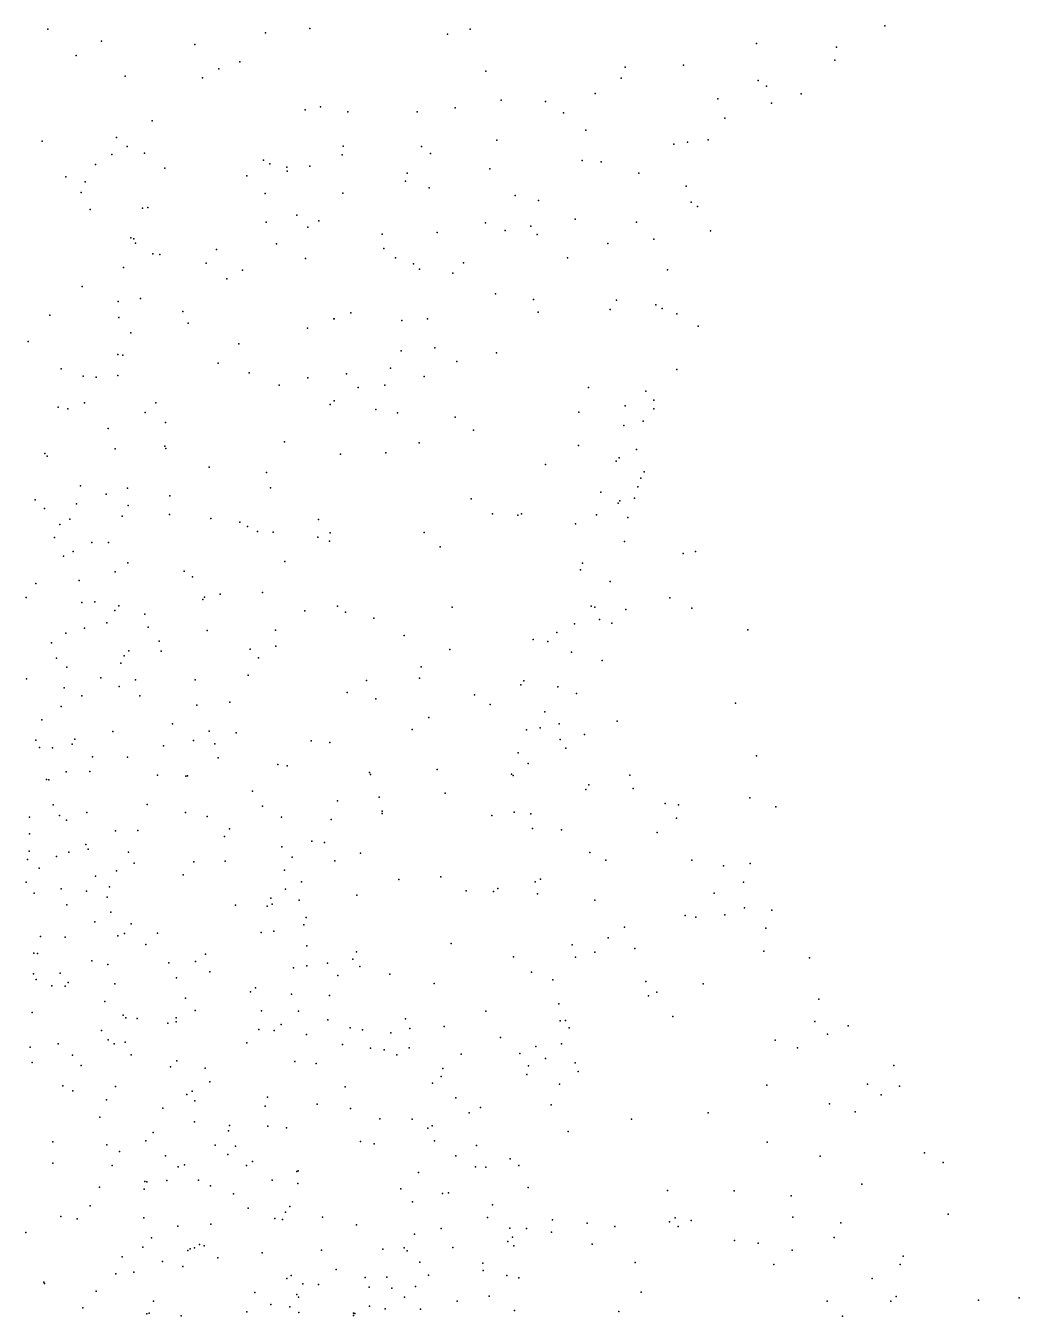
# Model space of a CAD drawing. Header units: metres. Extents: x -25 to 25, y -27.7 to 27.8.
# Drawn here: x 20.193 to 22.851, y 6.961 to 10.414 of the extents above; entities that cross this region are included whole.
import ezdxf

# ---------------------------------------------------------------- set-up
doc = ezdxf.new("R2010")
doc.units = ezdxf.units.M

msp = doc.modelspace()

# ---------------------------------------------------------------- linework, layer by layer
for p in [(20.2518, 10.4051, -11.7015), (20.8341, 10.3952, -7.0354), (20.9529, 10.4071, -9.8667), (21.3818, 10.4052, -6.6929), (22.4908, 10.4139, -13.2628), (20.3957, 10.373, -7.5958), (20.6452, 10.3638, -15.5471), (21.3216, 10.3917, -4.7455), (22.1479, 10.3667, -14.1023), (20.3284, 10.3347, -7.8927), (22.3619, 10.3571, -13.0475), (20.7099, 10.2991, -10.8066), (20.7662, 10.3173, -9.6068), (21.4242, 10.2925, -12.7479), (21.7968, 10.3029, -5.7601), (21.9522, 10.309, -12.7764), (22.3571, 10.3224, -13.461), (20.4595, 10.2794, -7.3337), (20.6662, 10.2751, -4.1631), (21.7856, 10.2735, -14.987), (22.1523, 10.2676, -12.9369), (21.7164, 10.2325, -5.5156), (22.1748, 10.2522, -13.8232), (22.2676, 10.2315, -13.2604), (20.9409, 10.1887, -12.2565), (20.9816, 10.1969, -9.8816), (21.3421, 10.1944, -15.4345), (21.4645, 10.2153, -6.515), (21.5836, 10.2112, -5.2484), (22.0447, 10.2184, -14.2378), (22.1881, 10.2072, -13.6148), (20.5316, 10.1595, -11.1569), (21.0545, 10.1838, -10.2394), (21.2399, 10.1835, -6.7155), (21.6318, 10.1806, -6.2375), (22.063, 10.167, -14.0349), (21.6917, 10.1349, -5.9942), (20.2371, 10.1053, -15.5169), (20.4363, 10.1151, -4.0783), (20.464, 10.0913, -7.5697), (21.0418, 10.0922, -15.7253), (21.2517, 10.0905, -4.498), (21.4536, 10.1078, -4.9011), (21.9271, 10.0969, -13.0531), (21.9629, 10.1024, -14.8296), (22.0187, 10.1087, -14.525), (20.4237, 10.0691, -7.8593), (20.5108, 10.0732, -7.1243), (20.8295, 10.0542, -9.6988), (21.0395, 10.0688, -4.2857), (21.2756, 10.072, -15.6067), (21.6817, 10.0539, -5.7986), (21.7321, 10.0495, -12.925), (20.38, 10.0427, -11.4396), (20.5649, 10.0334, -9.5142), (20.8457, 10.0444, -15.816), (20.8911, 10.0359, -11.1133), (20.8923, 10.025, -6.8745), (20.9531, 10.0384, -10.7147), (21.2131, 10.0193, -15.8423), (21.4345, 10.0309, -12.6798), (21.833, 10.0199, -15.0696), (20.3003, 10.0101, -8.129), (20.3522, 9.996, -11.7552), (20.7841, 10.0122, -11.3255), (21.2093, 9.9978, -12.5048), (21.2723, 9.9804, -6.5741), (21.9596, 9.9845, -13.4252), (20.3416, 9.9677, -9.4522), (20.8339, 9.9652, -4.1897), (21.0414, 9.9663, -10.9586), (21.5022, 9.9598, -5.0645), (21.565, 9.9468, -5.3605), (20.3654, 9.9221, -4.0064), (20.5053, 9.9259, -11.587), (20.5197, 9.928, -15.8507), (21.9727, 9.9418, -13.8307), (21.99, 9.9306, -14.0555), (20.8366, 9.8883, -12.199), (20.9187, 9.9072, -10.0163), (20.9775, 9.8916, -10.3437), (21.4229, 9.8871, -6.2954), (21.5445, 9.8781, -5.9724), (21.6632, 9.8963, -12.7733), (21.8271, 9.8884, -13.0739), (20.4743, 9.8463, -7.7518), (20.482, 9.8439, -7.1783), (20.9477, 9.8748, -11.4432), (21.1468, 9.8565, -4.403), (21.2935, 9.8607, -4.5811), (21.4754, 9.8666, -15.8825), (21.5615, 9.8552, -5.7487), (21.8732, 9.8426, -13.279), (22.0248, 9.8651, -14.5724), (20.4864, 9.8326, -7.4299), (20.7031, 9.8157, -16.2382), (20.8635, 9.8305, -6.7956), (21.1506, 9.8182, -12.3896), (21.7502, 9.8316, -15.2786), (20.5332, 9.8034, -9.6463), (20.5515, 9.8022, -11.9106), (20.6753, 9.779, -11.7212), (20.9415, 9.7916, -16.3619), (21.1824, 9.7929, -11.2363), (21.2307, 9.7767, -6.4656), (21.3645, 9.78, -12.4737), (21.6419, 9.7928, -15.592), (20.4542, 9.7676, -16.0355), (20.7726, 9.7597, -9.9409), (21.2464, 9.7623, -10.9815), (21.3352, 9.7519, -4.7763), (21.9094, 9.7609, -13.6043), (20.3436, 9.716, -8.0648), (20.7309, 9.7364, -12.0825), (20.4402, 9.6764, -4.0668), (20.5001, 9.6844, -6.969), (21.45, 9.6964, -5.3422), (21.5517, 9.6815, -12.5488), (21.7734, 9.6794, -12.8267), (20.2573, 9.6393, -3.8919), (20.442, 9.6338, -9.8483), (20.6134, 9.6497, -16.3411), (21.0623, 9.6458, -6.498), (21.5634, 9.6473, -16.0978), (21.7562, 9.6549, -15.4623), (21.879, 9.6672, -15.0748), (21.8959, 9.6578, -13.4133), (21.9347, 9.6433, -14.0291), (20.6273, 9.6186, -10.0577), (20.9466, 9.6052, -16.5198), (21.0173, 9.6296, -10.4311), (21.0181, 9.63, -11.604), (21.1995, 9.6256, -4.6318), (21.2675, 9.63, -12.3548), (21.9919, 9.6103, -14.5891), (20.1994, 9.5689, -8.2541), (20.4742, 9.5924, -7.4279), (20.4393, 9.5343, -16.2729), (20.4527, 9.5329, -7.6802), (20.7635, 9.5626, -11.9489), (21.1973, 9.5439, -6.1585), (21.2871, 9.5525, -5.9208), (21.4523, 9.5391, -16.3353), (20.2881, 9.4964, -8.0705), (20.7075, 9.5112, -4.2832), (21.1687, 9.4978, -10.5218), (21.3458, 9.5157, -10.8453), (20.3464, 9.4764, -10.0082), (20.3814, 9.474, -4.0252), (20.4397, 9.4784, -7.1609), (20.7907, 9.4853, -6.5136), (20.948, 9.4723, -6.3605), (21.0511, 9.4829, -4.5731), (21.2589, 9.4752, -11.515), (21.9347, 9.4944, -14.7589), (20.8707, 9.4526, -4.4316), (21.0826, 9.4464, -16.577), (21.1533, 9.452, -4.7727), (21.6988, 9.4461, -16.0792), (21.8518, 9.4359, -13.7535), (20.28, 9.3936, -16.944), (20.35, 9.4047, -17.1799), (20.5415, 9.4048, -10.1776), (21.0078, 9.4003, -12.0592), (21.0184, 9.4102, -11.8226), (21.7963, 9.397, -15.611), (21.8732, 9.4122, -14.1965), (20.3056, 9.3891, -17.4921), (20.5122, 9.3788, -6.6705), (21.1293, 9.387, -5.8876), (21.1876, 9.3786, -5.0136), (21.342, 9.3669, -11.8253), (21.6727, 9.3803, -12.5347), (21.8728, 9.389, -13.4599), (20.4139, 9.3362, -7.5163), (20.567, 9.3526, -17.2402), (21.3908, 9.3319, -11.3923), (21.7927, 9.3446, -15.1565), (21.8448, 9.3558, -14.9022), (20.5653, 9.2889, -16.5577), (20.8849, 9.3003, -6.1263), (21.2458, 9.2979, -16.594), (21.6717, 9.2912, -12.2329), (20.2438, 9.2696, -16.6697), (20.2507, 9.2622, -10.0432), (20.4327, 9.2822, -7.0696), (20.568, 9.2826, -16.9749), (21.035, 9.2674, -16.6826), (21.1565, 9.2714, -5.2279), (21.7806, 9.2577, -13.8829), (21.8269, 9.2804, -14.6239), (20.6837, 9.2327, -16.7539), (21.5834, 9.2398, -11.6128), (21.7722, 9.2491, -12.7045), (21.8471, 9.2202, -12.9892), (20.837, 9.2187, -17.2189), (21.8381, 9.2034, -13.3071), (20.3398, 9.1829, -16.4175), (20.4083, 9.1606, -7.2415), (20.4651, 9.1767, -6.6217), (20.5783, 9.1563, -6.1844), (20.8474, 9.1772, -17.499), (21.7314, 9.1663, -14.3349), (21.8302, 9.1804, -12.0773), (20.2187, 9.1459, -7.9511), (20.2432, 9.1221, -1.8655), (20.3291, 9.135, -3.8616), (20.4672, 9.1304, -10.153), (21.385, 9.1479, -10.9268), (21.7775, 9.1366, -13.5334), (21.7823, 9.1424, -11.7101), (21.8213, 9.1497, -12.3194), (20.3114, 9.0938, -18.1333), (20.4509, 9.102, -6.948), (20.5777, 9.1059, -4.3551), (20.6881, 9.0957, -4.5475), (20.7662, 9.0861, -10.2625), (20.9765, 9.0932, -5.0565), (21.4419, 9.1084, -11.1403), (21.5092, 9.1041, -11.3823), (21.5189, 9.1081, -16.4749), (21.6638, 9.0816, -16.3204), (21.72, 9.1055, -14.7436), (21.8039, 9.0983, -15.6866), (20.2844, 9.0792, -7.6819), (20.7861, 9.0737, -4.7389), (20.8132, 9.061, -5.8151), (20.8548, 9.0588, -17.6966), (21.0072, 9.0575, -17.2729), (21.2593, 9.0585, -16.6806), (20.2699, 9.0449, -1.3726), (20.3698, 9.0315, -7.4245), (20.4148, 9.031, -6.4051), (20.9747, 9.046, -10.394), (21.0053, 9.0346, -16.8109), (21.3021, 9.0199, -10.7443), (21.7951, 9.0344, -13.1719), (20.2944, 8.9948, -3.5757), (20.3204, 9.0076, -1.6191), (20.8865, 8.9808, -5.5437), (21.9518, 9.0018, -11.8016), (21.9845, 9.0071, -12.0135), (20.4324, 8.9525, -6.6273), (20.4663, 8.977, -3.7141), (20.6171, 8.9542, -3.9337), (21.6768, 8.958, -15.1215), (21.6823, 8.9764, -13.7207), (20.2202, 8.9219, -18.6531), (20.3356, 8.9292, -18.4047), (20.6395, 8.9398, -18.0827), (21.7566, 8.9265, -15.49), (20.194, 8.8837, -3.3371), (20.6668, 8.8786, -4.737), (20.6712, 8.8851, -3.5914), (20.7134, 8.8933, -5.6753), (20.8267, 8.8975, -3.8191), (21.9163, 8.8831, -11.6108), (20.3428, 8.8705, -18.8867), (20.3776, 8.8726, -6.0377), (20.4311, 8.8491, -7.1993), (20.4423, 8.8622, -10.1128), (20.5115, 8.8395, -5.7585), (20.9395, 8.8486, -3.5566), (21.0268, 8.8612, -17.6564), (21.048, 8.8448, -3.9389), (21.3338, 8.8585, -16.6566), (21.7054, 8.8612, -13.3093), (21.7152, 8.8587, -16.22), (21.7983, 8.8517, -12.8459), (21.9751, 8.8558, -12.5081), (20.4102, 8.8163, -1.7743), (20.5208, 8.805, -18.4381), (21.1239, 8.8292, -3.6557), (21.661, 8.8134, -13.5468), (21.7283, 8.8257, -13.092), (21.7608, 8.8157, -15.6687), (20.3003, 8.789, -0.9646), (20.35, 8.8018, -6.4136), (20.6785, 8.7955, -5.3244), (20.8609, 8.7968, -10.4282), (21.2055, 8.782, -10.8177), (21.5502, 8.7718, -14.2997), (21.6134, 8.7902, -14.0361), (22.1244, 8.7972, -12.024), (20.2619, 8.7628, 1.5311), (20.4689, 8.7414, -6.8919), (20.5498, 8.7677, -5.5044), (20.5552, 8.7407, -18.7663), (20.7933, 8.7459, -18.0924), (20.8623, 8.7539, -4.4823), (21.3277, 8.745, -3.8648), (21.5899, 8.7668, -15.1928), (21.6528, 8.7375, -11.3281), (20.2756, 8.7216, -6.2056), (20.4476, 8.7088, -19.2204), (20.4561, 8.7277, -3.2515), (20.8158, 8.7229, -3.2526), (21.7351, 8.7155, -16.0039), (20.3027, 8.6979, 1.2367), (20.3943, 8.6688, -6.6094), (20.7884, 8.6766, -4.7812), (21.2465, 8.6687, -11.0493), (21.2507, 8.6984, -3.2875), (20.1948, 8.6664, -2.8953), (20.2959, 8.6427, -2.185), (20.4428, 8.6461, -7.0871), (20.4864, 8.6642, -5.2851), (20.6464, 8.6638, -4.99), (21.1049, 8.6619, -17.6115), (21.517, 8.6503, -3.8198), (21.5254, 8.6614, -14.942), (21.6168, 8.6449, -13.3668), (20.3435, 8.6206, -19.4314), (20.4985, 8.6208, -0.9961), (20.7393, 8.6039, -3.0559), (21.0526, 8.63, -3.1158), (21.1293, 8.6132, -16.8046), (21.3934, 8.624, -11.2348), (21.6667, 8.6274, -15.6491), (22.0915, 8.601, -12.4892), (20.2877, 8.5929, -6.3919), (20.6504, 8.5958, -19.0572), (21.4356, 8.5977, -4.1978), (21.5816, 8.5779, -16.2738), (20.2361, 8.5565, 1.8724), (20.5858, 8.5465, -10.3078), (21.227, 8.5305, -3.0489), (21.2715, 8.5628, -4.4466), (21.533, 8.5301, -15.3193), (21.5688, 8.535, -14.271), (21.6203, 8.5465, -13.6304), (21.7747, 8.5534, -12.9616), (20.2202, 8.5022, -7.5302), (20.3241, 8.505, -5.2175), (20.4257, 8.526, 1.3006), (20.6414, 8.5011, -2.8991), (20.6834, 8.5263, -1.1994), (20.756, 8.5222, -18.8436), (20.9569, 8.5008, -2.9381), (21.0069, 8.4962, -10.9415), (21.6226, 8.504, -15.9977), (21.6879, 8.5173, -3.6303), (20.2297, 8.4828, -6.1952), (20.2648, 8.482, -19.687), (20.3177, 8.4917, -2.6155), (20.5613, 8.487, -1.8351), (20.6992, 8.4928, -1.5525), (21.5106, 8.4689, -14.6716), (21.6375, 8.4808, -14.0027), (22.1482, 8.4602, -11.8297), (20.372, 8.4578, -0.6354), (20.4651, 8.4568, -2.0928), (20.708, 8.4554, -5.0769), (20.8675, 8.4375, -18.159), (20.8923, 8.4333, -4.9769), (21.5374, 8.4402, -4.3387), (20.2485, 8.3967, -0.4346), (20.2549, 8.3961, -19.931), (20.3012, 8.4174, 0.9643), (20.3649, 8.4185, -10.2121), (20.5453, 8.4089, -0.8108), (20.6213, 8.4056, -2.7051), (20.6259, 8.4073, -10.502), (21.1126, 8.4158, -17.5825), (21.1153, 8.4106, -16.9762), (21.2938, 8.4236, -11.2553), (21.4927, 8.4114, -3.082), (21.4973, 8.4074, -15.538), (21.8087, 8.409, -3.8297), (20.7999, 8.3656, -19.0727), (21.3148, 8.3602, -4.6445), (21.6909, 8.3702, -13.1233), (21.6996, 8.3825, -4.2103), (21.8179, 8.3728, -3.5107), (20.2661, 8.3294, -6.4312), (20.5175, 8.3306, -5.2442), (20.8262, 8.3256, -1.2112), (21.0268, 8.34, -16.7796), (21.1383, 8.3494, -17.1809), (21.9034, 8.333, -11.539), (21.9395, 8.3292, -12.7571), (22.1303, 8.3478, -12.4352), (22.1995, 8.324, -12.0932), (20.2035, 8.2964, -7.4625), (20.2834, 8.3007, -7.2466), (20.3019, 8.2882, -20.1584), (20.3562, 8.3091, -6.9267), (20.6208, 8.3086, -2.4637), (20.6786, 8.2983, -10.7944), (20.8773, 8.2963, -18.6091), (21.0104, 8.29, -17.787), (21.1461, 8.3063, -16.4852), (21.1462, 8.3123, -2.8307), (21.4397, 8.3012, -15.9625), (21.4997, 8.3101, -4.5251), (21.5442, 8.3052, -15.026), (21.9337, 8.2938, -3.6992), (20.4332, 8.2598, 1.6686), (20.4933, 8.2603, -19.7667), (20.7384, 8.2654, -1.8146), (21.5488, 8.2656, -14.3968), (21.626, 8.2621, -13.6553), (21.8818, 8.2551, -4.1529), (20.203, 8.2514, -20.4867), (20.3536, 8.2235, -10.3757), (20.7244, 8.2445, -19.3869), (20.9581, 8.232, -5.0861), (20.9919, 8.2285, -11.2181), (20.2022, 8.2056, -6.1487), (20.2758, 8.1909, 1.8872), (20.3082, 8.2027, 9.9705), (20.36, 8.2107, -5.3201), (20.4679, 8.2029, 1.2337), (20.8782, 8.217, -1.397), (20.9061, 8.1889, -18.1983), (21.0884, 8.1999, -16.3096), (21.7016, 8.2017, -3.0048), (20.1975, 8.183, 10.3709), (20.2286, 8.1601, -0.1502), (20.4363, 8.1525, -10.5861), (20.4832, 8.1734, -20.0082), (20.6428, 8.1767, -16.4185), (20.7265, 8.1788, -5.2649), (20.8853, 8.1546, -16.2557), (21.0196, 8.1792, -16.9614), (21.7446, 8.1812, -11.4941), (21.9753, 8.1811, -3.2773), (22.0596, 8.1661, -3.5209), (22.1305, 8.1721, -11.9455), (20.1941, 8.1223, 9.395), (20.3801, 8.1386, 9.7911), (20.614, 8.1422, -0.7109), (20.9311, 8.1233, -17.9105), (21.191, 8.1292, -15.8175), (21.3036, 8.1371, -15.6182), (21.5559, 8.1235, -14.6892), (21.5698, 8.1303, -14.2226), (22.1129, 8.122, -3.7273), (20.2156, 8.0933, 0.1838), (20.2879, 8.1047, -6.8654), (20.3555, 8.0986, -20.4128), (20.411, 8.0821, 10.0632), (20.417, 8.1099, -0.4796), (20.8876, 8.104, -1.6015), (21.0785, 8.0876, -2.5729), (21.3708, 8.0994, -4.7642), (21.4447, 8.0976, -15.3477), (21.4555, 8.1055, -2.783), (21.5622, 8.0913, -14.9327), (22.0348, 8.0928, -4.2235), (20.3033, 8.0615, 10.3465), (20.7546, 8.0609, -20.0109), (20.8389, 8.0582, -1.9416), (20.8491, 8.0797, -19.3098), (20.8519, 8.0635, -1.066), (20.9245, 8.0741, -18.9814), (21.7153, 8.0743, -4.615), (22.1159, 8.0537, -3.1858), (22.1891, 8.0471, -3.388), (20.3778, 8.0164, -10.7466), (20.4207, 8.0424, 1.6265), (20.4751, 8.0112, 9.5989), (20.943, 8.0278, -15.9219), (21.9568, 8.0333, -11.7795), (21.9855, 8.029, -2.9018), (22.0634, 8.0349, -12.2816), (20.233, 7.9768, -7.1244), (20.4397, 7.9784, 10.1956), (20.4572, 7.9853, 1.2179), (20.5459, 7.986, -16.2273), (20.8231, 7.9879, -16.8996), (20.8564, 7.9913, -11.2734), (20.9374, 8.0086, -19.7346), (21.7943, 8.0021, -11.6382), (22.1727, 7.9996, -4.053), (20.299, 7.9751, -0.291), (20.5147, 7.9553, 9.9939), (20.9451, 7.9523, -17.2007), (21.3312, 7.958, -2.5745), (21.6544, 7.9544, -13.3279), (21.7513, 7.9731, -12.8823), (21.8224, 7.9449, -12.6672), (20.2149, 7.932, 9.2188), (20.2248, 7.9314, -6.2752), (20.3697, 7.9121, -20.571), (20.6476, 7.9101, -16.7454), (20.6743, 7.9301, -20.3252), (21.0681, 7.9164, -15.693), (21.0777, 7.9362, -18.2206), (21.4977, 7.9223, -11.6098), (21.6635, 7.922, -13.5818), (21.7152, 7.935, -2.5981), (22.1675, 7.9379, -4.3191), (22.2897, 7.9197, -3.8396), (20.214, 7.8773, 1.8684), (20.2855, 7.8787, 0.1524), (20.4128, 7.9024, 9.3655), (20.5755, 7.9066, 9.8437), (20.6851, 7.8826, -15.996), (20.909, 7.8935, -20.216), (20.9451, 7.8986, -19.206), (21.0003, 7.9053, -19.4988), (21.087, 7.8968, -18.6299), (21.1667, 7.8764, -11.5418), (21.5461, 7.8814, -14.8501), (20.2206, 7.8616, 10.6203), (20.2629, 7.845, -6.6752), (20.2983, 7.8441, -10.8802), (20.3068, 7.8539, 0.5161), (20.4311, 7.8502, -0.4555), (20.5965, 7.8668, 9.6604), (20.8076, 7.8392, -0.9196), (21.0281, 7.8726, -18.885), (21.2856, 7.8515, -4.9178), (21.6032, 7.8612, -14.0329), (21.8514, 7.8563, -12.4542), (22.0049, 7.8507, -2.5878), (20.6207, 7.812, -11.2422), (20.7947, 7.8288, -5.2814), (20.9041, 7.8223, -1.2125), (21.0053, 7.819, -2.1017), (21.859, 7.8185, -4.7739), (21.8813, 7.828, -12.155), (22.3142, 7.8091, -4.0899), (20.2099, 7.7732, 9.1303), (20.4051, 7.8031, 0.6994), (20.6466, 7.7788, 9.8931), (20.8238, 7.7779, -17.2447), (20.9229, 7.7773, -1.6734), (21.4236, 7.7776, -11.7797), (21.619, 7.7966, -2.3859), (20.4537, 7.7665, 10.3708), (20.4611, 7.7592, 0.9355), (20.4908, 7.7579, 9.3437), (20.5729, 7.745, -0.6017), (20.5952, 7.7593, 9.5005), (20.5953, 7.7489, -20.5507), (20.8765, 7.7418, -17.5315), (21.0014, 7.7539, -5.1179), (21.2093, 7.7567, -17.9108), (21.3126, 7.736, -18.3014), (21.6224, 7.751, -11.8999), (21.6366, 7.7522, -12.9398), (21.924, 7.7631, -2.397), (22.3037, 7.7498, -4.337), (22.3932, 7.7381, -3.0517), (20.3961, 7.7254, -11.1163), (20.4139, 7.7008, 1.4517), (20.8162, 7.7278, -15.8757), (20.8574, 7.7252, -20.4515), (20.9442, 7.7152, -1.8761), (21.0608, 7.7323, -19.0829), (21.0943, 7.7271, -19.4106), (21.1697, 7.7189, -2.2139), (21.2206, 7.7305, -19.9315), (21.4627, 7.7068, -15.106), (21.6469, 7.733, -13.3397), (22.3378, 7.7153, -2.827), (20.205, 7.6808, -6.8949), (20.2796, 7.69, 10.6358), (20.4293, 7.6897, 0.3614), (20.4594, 7.6944, -5.3647), (20.7846, 7.6922, -11.3589), (21.0401, 7.6882, -17.6698), (21.1149, 7.6784, -11.652), (21.152, 7.6738, -20.2188), (21.219, 7.6795, -19.6176), (21.5573, 7.6827, -14.1948), (21.6264, 7.6897, -12.5001), (22.198, 7.6996, -2.5585), (22.2575, 7.6788, -4.5441), (20.2106, 7.64, 1.821), (20.3183, 7.6597, -0.2249), (20.3414, 7.6321, 1.6373), (20.4754, 7.66, 1.1514), (20.5975, 7.6441, -16.7326), (20.9132, 7.6421, -1.3838), (20.9701, 7.6374, -11.5048), (21.1855, 7.66, -15.5021), (21.3578, 7.6624, -18.0483), (21.5144, 7.664, -12.1183), (21.5382, 7.6311, -4.906), (21.5838, 7.6503, -13.1352), (21.6632, 7.6388, -2.2192), (22.5154, 7.6317, -3.4148), (20.58, 7.628, -16.4872), (20.6729, 7.6244, -16.1894), (21.3042, 7.6022, -11.9586), (21.3086, 7.624, -4.9273), (21.5335, 7.6078, -12.6847), (21.6712, 7.6161, -13.7133), (20.2919, 7.577, 9.1214), (20.3191, 7.5639, -20.7859), (20.4336, 7.5752, 10.4982), (20.6381, 7.5635, 9.5184), (20.6852, 7.5884, 9.7975), (21.0475, 7.5743, -15.6384), (21.2808, 7.5845, -17.8037), (21.621, 7.5818, -13.952), (22.1758, 7.579, -2.3668), (22.4447, 7.5821, -3.8658), (22.5303, 7.5768, -3.1376), (20.4094, 7.5402, -0.3763), (20.624, 7.5542, 0.5301), (20.6458, 7.5373, 10.0945), (20.8396, 7.5474, -17.3424), (20.9722, 7.5286, -17.519), (21.3434, 7.5453, -18.6492), (22.3428, 7.5292, -2.538), (22.4814, 7.5533, -2.9153), (20.3915, 7.4932, -11.1619), (20.5598, 7.5174, 10.2779), (20.8332, 7.5232, -15.933), (21.0622, 7.5164, -1.9246), (21.3788, 7.5052, -14.9825), (21.4092, 7.519, -14.7147), (21.5988, 7.5267, -13.3332), (22.0184, 7.5055, -2.1711), (22.4119, 7.5081, -4.1508), (20.6444, 7.4814, 0.949), (20.7378, 7.4716, -17.1125), (20.841, 7.4694, -1.0142), (20.8903, 7.4648, -20.6246), (21.1405, 7.4891, -19.2073), (21.2268, 7.4886, -19.4836), (21.2684, 7.4637, -20.2311), (21.2806, 7.4702, -2.0422), (21.8133, 7.4879, -2.0968), (20.2656, 7.4278, 10.7924), (20.5143, 7.4304, 1.4202), (20.534, 7.4525, 0.0841), (20.7358, 7.4566, -0.7882), (21.0887, 7.4282, -20.4939), (21.2865, 7.4302, -12.2166), (21.6443, 7.4548, -13.5704), (22.1762, 7.4271, -4.701), (20.4101, 7.4195, 1.7809), (20.4435, 7.4018, -5.1788), (20.5673, 7.3902, -20.7787), (20.6996, 7.4189, -11.3085), (20.7339, 7.3935, -5.0824), (20.7546, 7.4164, 0.3782), (21.1249, 7.4219, -11.7296), (21.344, 7.39, -19.9115), (21.3988, 7.4176, -12.7696), (22.5973, 7.3982, -3.6011), (20.2659, 7.3701, 9.1372), (20.4244, 7.3638, 9.2587), (20.6007, 7.3605, -0.5463), (20.6181, 7.3658, 10.1962), (20.7836, 7.3639, 0.8445), (20.7995, 7.3746, -16.1552), (21.3966, 7.3604, -17.8037), (21.4236, 7.3601, -13.0152), (21.489, 7.3817, -18.4439), (21.5124, 7.3641, -18.0693), (22.3185, 7.3892, -4.4709), (22.6471, 7.3727, -3.1495), (20.5119, 7.3213, 9.3876), (20.5172, 7.3203, -0.0923), (20.5706, 7.3244, 1.6316), (20.6548, 7.325, 1.2396), (20.8527, 7.3249, 0.6235), (20.9183, 7.3479, -15.8252), (20.9216, 7.3499, -1.5863), (21.2441, 7.3454, -15.2198), (20.3903, 7.3062, 10.754), (20.5099, 7.3013, 10.5228), (20.6876, 7.3095, -16.6216), (20.7485, 7.2881, -16.9244), (20.9212, 7.3162, -17.3542), (21.1965, 7.3018, -11.9131), (21.3079, 7.289, -14.8467), (21.3236, 7.2911, -4.8822), (21.5369, 7.3054, -13.345), (21.9095, 7.2975, -1.1135), (22.0879, 7.2964, -0.9758), (22.4299, 7.3142, -4.0586), (20.3657, 7.2564, -20.8515), (20.8992, 7.2547, 0.4072), (21.2279, 7.2666, -12.5012), (21.442, 7.2594, -14.2402), (22.2407, 7.2827, -1.1415), (20.2866, 7.2281, -5.03), (20.3304, 7.2217, 10.9648), (20.5086, 7.2242, -4.9607), (20.7885, 7.2505, 1.0842), (20.8597, 7.222, -17.1474), (20.8798, 7.2199, -1.1188), (20.8882, 7.2396, -1.3677), (20.9871, 7.2257, -4.8192), (21.4281, 7.2247, -18.6287), (21.6019, 7.2186, -1.0272), (21.9299, 7.2244, -0.5998), (21.9733, 7.2169, -1.4144), (22.2454, 7.2256, -1.37), (22.6602, 7.2343, -2.854), (20.1933, 7.185, 11.0878), (20.5996, 7.2019, 9.6539), (20.688, 7.2076, 1.479), (21.0779, 7.2055, -15.4353), (21.3045, 7.1956, -14.4985), (21.4882, 7.1965, -14.042), (21.5327, 7.1959, -18.2565), (21.5996, 7.1859, -4.8526), (21.6948, 7.2095, -0.2708), (21.7689, 7.2011, -1.8888), (21.915, 7.2135, -4.8075), (21.9385, 7.2006, -0.2161), (22.3733, 7.2112, -0.9206), (20.5297, 7.1707, 2.1298), (20.6575, 7.1532, -11.298), (20.6702, 7.149, -4.7854), (21.233, 7.1806, -19.4426), (21.4831, 7.1611, -0.2369), (21.4952, 7.1729, -0.8475), (21.4985, 7.1497, -13.5288), (21.708, 7.1533, -1.4129), (22.0892, 7.1639, -0.3649), (22.1522, 7.1567, -1.9706), (22.3556, 7.1716, -2.1492), (20.4513, 7.1196, -11.219), (20.5067, 7.1459, 10.794), (20.6263, 7.1368, 9.9303), (20.6326, 7.1412, 10.1279), (20.6447, 7.1441, 1.9291), (20.707, 7.1168, 1.7202), (20.8252, 7.1304, 0.0887), (20.9846, 7.1375, -11.5305), (21.148, 7.1404, -12.864), (21.2056, 7.1436, -12.1919), (21.2137, 7.1361, -17.5961), (21.3354, 7.1451, -19.7401), (22.2429, 7.138, -4.426), (22.5406, 7.1212, -1.0336), (20.4822, 7.079, 9.5411), (20.5591, 7.1075, -0.2667), (20.613, 7.094, 10.5869), (21.0234, 7.0863, 0.5939), (21.2476, 7.106, -20.4774), (21.4156, 7.1026, -1.8169), (21.4165, 7.0833, -1.1143), (21.8231, 7.1051, 0.2421), (22.1942, 7.0991, -0.1865), (22.5323, 7.0992, -1.331), (20.2416, 7.0517, -4.4781), (20.2433, 7.0483, 2.4796), (20.4342, 7.0743, 11.0252), (20.8918, 7.0619, -0.8771), (20.9033, 7.0696, -16.0519), (20.9342, 7.0477, -15.7014), (20.9766, 7.0456, 0.2734), (21.1011, 7.0647, -11.7095), (21.1587, 7.0655, -1.6983), (21.2709, 7.0704, -0.602), (21.4797, 7.0703, -18.4446), (21.5124, 7.0635, 0.1854), (22.4573, 7.0615, -0.6711), (20.3812, 7.0279, -4.3143), (20.8058, 7.0242, -16.868), (20.9185, 7.0193, 1.2329), (20.9225, 7.0117, -17.2465), (21.1114, 7.0383, -20.6606), (21.1726, 7.0362, -14.7394), (21.206, 7.0115, -0.8689), (21.2355, 7.0402, -0.3307), (21.4326, 7.0144, -1.3286), (21.8389, 7.0249, -4.7055), (22.5218, 7.0138, -3.918), (22.8505, 7.01, -3.4397), (20.3454, 6.9835, 9.4662), (20.5345, 7.0014, 2.301), (20.849, 6.9925, -0.6381), (20.8991, 6.9857, -4.6066), (21.113, 6.9874, -15.0805), (21.1544, 6.9811, -4.6873), (21.2489, 6.9794, 0.0282), (21.3471, 7.001, -20.2655), (21.5003, 6.9765, -1.598), (22.3371, 7.001, -1.7014), (22.5076, 7.0011, -2.1338), (22.7413, 7.0035, -2.5836), (20.5168, 6.9672, -20.8817), (20.5235, 6.9693, 9.7744), (20.6091, 6.9619, 10.9329), (20.7841, 6.9728, -0.1242), (20.9237, 6.9708, -13.0502), (21.0695, 6.9629, -17.5329), (21.0702, 6.9689, 0.9501), (21.0736, 6.9686, -0.4437), (21.78, 6.974, 0.4046), (22.3781, 6.961, -0.1762)]:
    msp.add_point(p)

doc.saveas('drawing.dxf')
